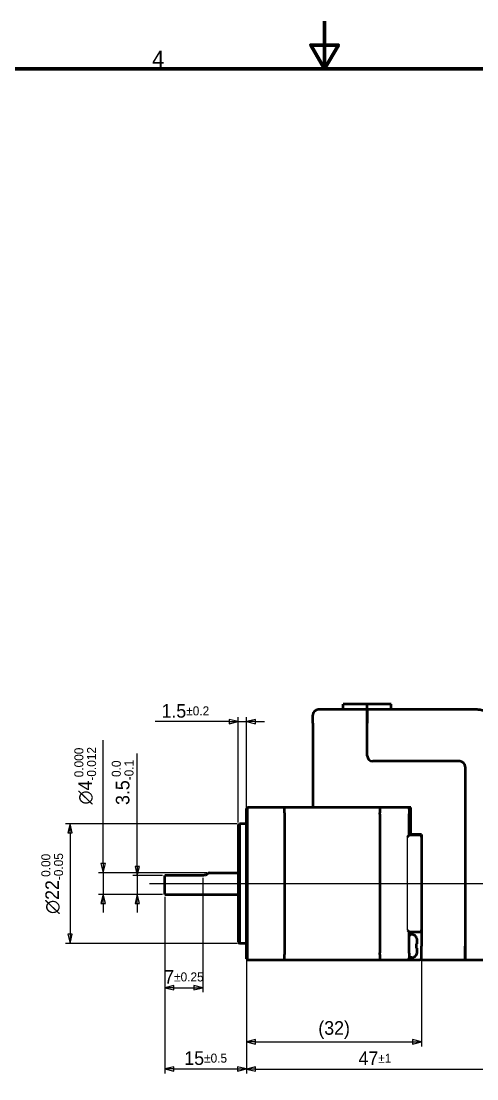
# Model space of a CAD drawing. Header units: millimetres. Extents: x -6 to 1189, y -81 to 254.
# Drawn here: x 122.6 to 206.4, y 59.7 to 254.3 of the extents above; entities that cross this region are included whole.
import ezdxf

# ---------------------------------------------------------------- set-up
doc = ezdxf.new("R2010")
doc.units = ezdxf.units.MM
doc.header["$LTSCALE"] = 0.833333
doc.layers.get('0').update_dxf_attribs({"lineweight": 25})
doc.layers.add('경계(ISO)', color=7, linetype='Continuous', lineweight=70)
doc.layers.add('외형선(ISO)', color=7, linetype='Continuous', lineweight=50)
doc.layers.add('중심선(ISO)', color=1, linetype='Continuous', lineweight=25, true_color=0xff0000)
doc.layers.add('치수(ISO)', color=1, linetype='Continuous', lineweight=25, true_color=0xff0000)
doc.styles.get("Standard").update_dxf_attribs({"font": ''})
doc.styles.add('레이블 문자 (JIS)', font='')
doc.styles.get('Standard').set_extended_font_data('Gulim')
doc.styles.get('레이블 문자 (JIS)').set_extended_font_data('Gulim')
doc.dimstyles.new('복사 대상기본값 (JIS)', dxfattribs={"dimscale": 0.833333, "dimtxt": 3, "dimasz": 2, "dimexe": 1, "dimexo": 0.5, "dimgap": 0.8, "dimtad": 1, "dimdsep": 46, "dimtxsty": '레이블 문자 (JIS)', "dimblk": 'Filled-1', "dimcen": 0.09, "dimdle": 10, "dimclrd": 256, "dimclre": 256, "dimclrt": 256, "dimazin": 2, "dimtfac": 0.666667, "dimtmove": 0, "dimatfit": 3, "dimldrblk": 'OPEN', "dimfxl": 1, "dimtolj": 1, "dimtzin": 0, "dimlwd": -1, "dimlwe": -1, "dimarcsym": 0})

# ---------------------------------------------------------------- blocks, each defined once
blk = doc.blocks.new('Filled-1')
at = {"color": 0}
for p, q in [((0, 0), (-1, 0.25)), ((-1, 0.25), (-1, -0.25)), ((-1, 0), (0, 0)), ((-1, -0.25), (0, 0))]:
    blk.add_line(p, q, dxfattribs=at)
at = {"color": 0, "flags": 128}
blk.add_lwpolyline([(-1, -0.25), (0, 0), (-1, 0.25), (-1, -0.25)], dxfattribs=at)
at = {"color": 0}
blk.add_solid([(-1, -0.25), (0, 0), (-1, 0.25), (-1, -0.25)], dxfattribs=at)
blk = doc.blocks.new('*D18')
at = {"layer": 'Defpoints', "color": 0}
for p in [(196.22, 84.13), (164.02, 82.79), (196.22, 66.51)]:
    blk.add_point(p, dxfattribs=at)
at = {"layer": '치수(ISO)', "color": 7}
for p, q in [((196.22, 83.71), (196.22, 65.67)), ((164.02, 82.38), (164.02, 65.67)), ((165.69, 66.51), (194.55, 66.51))]:
    blk.add_line(p, q, dxfattribs=at)
at = {"layer": '치수(ISO)', "color": 7, "linetype": 'ByBlock', "xscale": 1.666666666666667, "yscale": 1.666666666666667, "zscale": 1.666666666666667, "rotation": 180}
blk.add_blockref('Filled-1', (164.02, 66.51), dxfattribs=at)
at = {"layer": '치수(ISO)', "color": 7, "linetype": 'ByBlock', "xscale": 1.666666666666667, "yscale": 1.666666666666667, "zscale": 1.666666666666667}
blk.add_blockref('Filled-1', (196.22, 66.51), dxfattribs=at)
at = {"layer": '치수(ISO)', "color": 7, "insert": (180.13, 70.32), "char_height": 2.5, "attachment_point": 2, "style": '레이블 문자 (JIS)'}
blk.add_mtext('\\A1;(32)', dxfattribs=at)
blk = doc.blocks.new('_Open')
at = {"color": 0, "linetype": 'ByBlock', "lineweight": -2}
for p, q in [((-1, 0.17), (0, 0)), ((-1, -0.17), (0, 0)), ((0, 0), (-1, 0))]:
    blk.add_line(p, q, dxfattribs=at)
blk = doc.blocks.new('*D19')
at = {"layer": 'Defpoints', "color": 0}
for p in [(211.22, 84.13), (164.02, 81.81), (211.22, 61.51)]:
    blk.add_point(p, dxfattribs=at)
at = {"layer": '치수(ISO)', "color": 7}
for p, q in [((211.22, 83.71), (211.22, 60.67)), ((164.02, 81.39), (164.02, 60.67)), ((165.69, 61.51), (209.55, 61.51))]:
    blk.add_line(p, q, dxfattribs=at)
at = {"layer": '치수(ISO)', "color": 7, "linetype": 'ByBlock', "xscale": 1.666666666666667, "yscale": 1.666666666666667, "zscale": 1.666666666666667, "rotation": 180}
blk.add_blockref('Filled-1', (164.02, 61.51), dxfattribs=at)
at = {"layer": '치수(ISO)', "color": 7, "linetype": 'ByBlock', "xscale": 1.666666666666667, "yscale": 1.666666666666667, "zscale": 1.666666666666667}
blk.add_blockref('Filled-1', (211.22, 61.51), dxfattribs=at)
at = {"layer": '치수(ISO)', "color": 7, "insert": (187.63, 64.74), "char_height": 2.5, "attachment_point": 2, "style": '레이블 문자 (JIS)'}
blk.add_mtext('\\A1;47{\\H1.666667;%%p1}', dxfattribs=at)
blk = doc.blocks.new('*D20')
at = {"layer": 'Defpoints', "color": 0}
for p in [(164.02, 125.42), (164.02, 108.47), (162.52, 106.43)]:
    blk.add_point(p, dxfattribs=at)
at = {"layer": '치수(ISO)', "color": 7}
for p, q in [((160.85, 125.42), (147.26, 125.42)), ((162.52, 106.85), (162.52, 126.25)), ((162.52, 125.42), (164.02, 125.42)), ((164.02, 108.89), (164.02, 126.25)), ((165.69, 125.42), (167.35, 125.42))]:
    blk.add_line(p, q, dxfattribs=at)
at = {"layer": '치수(ISO)', "color": 7, "linetype": 'ByBlock', "xscale": 1.666666666666667, "yscale": 1.666666666666667, "zscale": 1.666666666666667}
blk.add_blockref('Filled-1', (162.52, 125.42), dxfattribs=at)
at = {"layer": '치수(ISO)', "color": 7, "linetype": 'ByBlock', "xscale": 1.666666666666667, "yscale": 1.666666666666667, "zscale": 1.666666666666667, "rotation": 180}
blk.add_blockref('Filled-1', (164.02, 125.42), dxfattribs=at)
at = {"layer": '치수(ISO)', "color": 7, "insert": (152.78, 128.65), "char_height": 2.5, "attachment_point": 2, "style": '레이블 문자 (JIS)'}
blk.add_mtext('\\A1;1.5{\\H1.666667;%%p0.2}', dxfattribs=at)
blk = doc.blocks.new('*D22')
at = {"layer": 'Defpoints', "color": 0}
for p in [(149.02, 93.63), (164.02, 81.81), (164.02, 61.53)]:
    blk.add_point(p, dxfattribs=at)
at = {"layer": '치수(ISO)', "color": 7}
for p, q in [((149.02, 93.21), (149.02, 60.7)), ((164.02, 81.39), (164.02, 60.7)), ((150.69, 61.53), (162.35, 61.53))]:
    blk.add_line(p, q, dxfattribs=at)
at = {"layer": '치수(ISO)', "color": 7, "linetype": 'ByBlock', "xscale": 1.666666666666667, "yscale": 1.666666666666667, "zscale": 1.666666666666667, "rotation": 180}
blk.add_blockref('Filled-1', (149.02, 61.53), dxfattribs=at)
at = {"layer": '치수(ISO)', "color": 7, "linetype": 'ByBlock', "xscale": 1.666666666666667, "yscale": 1.666666666666667, "zscale": 1.666666666666667}
blk.add_blockref('Filled-1', (164.02, 61.53), dxfattribs=at)
at = {"layer": '치수(ISO)', "color": 7, "insert": (156.52, 64.77), "char_height": 2.5, "attachment_point": 2, "style": '레이블 문자 (JIS)'}
blk.add_mtext('\\A1;15{\\H1.666667;%%p0.5}', dxfattribs=at)
blk = doc.blocks.new('*D23')
at = {"layer": 'Defpoints', "color": 0}
for p in [(162.72, 106.63), (131.58, 84.63), (162.72, 84.63)]:
    blk.add_point(p, dxfattribs=at)
at = {"layer": '치수(ISO)', "color": 7}
for p, q in [((162.3, 106.63), (130.75, 106.63)), ((131.58, 104.96), (131.58, 86.3)), ((162.3, 84.63), (130.75, 84.63))]:
    blk.add_line(p, q, dxfattribs=at)
at = {"layer": '치수(ISO)', "color": 7, "linetype": 'ByBlock', "xscale": 1.666666666666667, "yscale": 1.666666666666667, "zscale": 1.666666666666667}
for p, rotation in [((131.58, 106.63), 90), ((131.58, 84.63), 270)]:
    blk.add_blockref('Filled-1', p, dxfattribs=dict(at, rotation=rotation))
at = {"layer": '치수(ISO)', "color": 7, "insert": (126.3, 95.63), "char_height": 2.5, "attachment_point": 2, "rotation": 90, "style": '레이블 문자 (JIS)'}
blk.add_mtext('\\A1;{\\fAIGDT|b0|i0;\\ln}\\fGulim|b0|i0;22{\\H1.666667;\\S 0.00^ -0.05;}', dxfattribs=at)
blk = doc.blocks.new('*D24')
at = {"layer": 'Defpoints', "color": 0}
for p in [(157.14, 97.63), (137.66, 93.63), (149.02, 93.63)]:
    blk.add_point(p, dxfattribs=at)
at = {"layer": '치수(ISO)', "color": 7}
for p, q in [((137.66, 99.3), (137.66, 122.04)), ((156.72, 97.63), (136.83, 97.63)), ((137.66, 97.63), (137.66, 93.63)), ((148.6, 93.63), (136.83, 93.63)), ((137.66, 91.96), (137.66, 90.3))]:
    blk.add_line(p, q, dxfattribs=at)
at = {"layer": '치수(ISO)', "color": 7, "linetype": 'ByBlock', "xscale": 1.666666666666667, "yscale": 1.666666666666667, "zscale": 1.666666666666667}
for p, rotation in [((137.66, 97.63), 270), ((137.66, 93.63), 90)]:
    blk.add_blockref('Filled-1', p, dxfattribs=dict(at, rotation=rotation))
at = {"layer": '치수(ISO)', "color": 7, "insert": (132.37, 115.46), "char_height": 2.5, "attachment_point": 2, "rotation": 90, "style": '레이블 문자 (JIS)'}
blk.add_mtext('\\A1;{\\fAIGDT|b0|i0;\\ln}\\fGulim|b0|i0;4{\\H1.666667;\\S 0.000^ -0.012;}', dxfattribs=at)
blk = doc.blocks.new('*D25')
at = {"layer": 'Defpoints', "color": 0}
for p in [(149.02, 97.13), (143.95, 93.63), (149.02, 93.63)]:
    blk.add_point(p, dxfattribs=at)
at = {"layer": '치수(ISO)', "color": 7}
for p, q in [((143.95, 98.8), (143.95, 119.55)), ((148.6, 97.13), (143.12, 97.13)), ((143.95, 97.13), (143.95, 93.63)), ((148.6, 93.63), (143.12, 93.63)), ((143.95, 91.96), (143.95, 90.3))]:
    blk.add_line(p, q, dxfattribs=at)
at = {"layer": '치수(ISO)', "color": 7, "linetype": 'ByBlock', "xscale": 1.666666666666667, "yscale": 1.666666666666667, "zscale": 1.666666666666667}
for p, rotation in [((143.95, 97.13), 270), ((143.95, 93.63), 90)]:
    blk.add_blockref('Filled-1', p, dxfattribs=dict(at, rotation=rotation))
at = {"layer": '치수(ISO)', "color": 7, "insert": (139.25, 114.24), "char_height": 2.5, "attachment_point": 2, "rotation": 90, "style": '레이블 문자 (JIS)'}
blk.add_mtext('\\A1;3.5{\\H1.666667;\\S 0.0^ -0.1;}', dxfattribs=at)
blk = doc.blocks.new('*D26')
at = {"layer": 'Defpoints', "color": 0}
for p in [(156.02, 97.13), (149.02, 93.63), (156.02, 76.48)]:
    blk.add_point(p, dxfattribs=at)
at = {"layer": '치수(ISO)', "color": 7}
for p, q in [((156.02, 96.71), (156.02, 75.64)), ((149.02, 93.21), (149.02, 75.64)), ((150.69, 76.48), (154.35, 76.48))]:
    blk.add_line(p, q, dxfattribs=at)
at = {"layer": '치수(ISO)', "color": 7, "linetype": 'ByBlock', "xscale": 1.666666666666667, "yscale": 1.666666666666667, "zscale": 1.666666666666667, "rotation": 180}
blk.add_blockref('Filled-1', (149.02, 76.48), dxfattribs=at)
at = {"layer": '치수(ISO)', "color": 7, "linetype": 'ByBlock', "xscale": 1.666666666666667, "yscale": 1.666666666666667, "zscale": 1.666666666666667}
blk.add_blockref('Filled-1', (156.02, 76.48), dxfattribs=at)
at = {"layer": '치수(ISO)', "color": 7, "insert": (152.52, 79.71), "char_height": 2.5, "attachment_point": 2, "style": '레이블 문자 (JIS)'}
blk.add_mtext('\\A1;7{\\H1.666667;%%p0.25}', dxfattribs=at)
blk = doc.blocks.new('경계 Default Border')
at = {"layer": '경계(ISO)', "flags": 128}
for points in [[(210, 297), (210, 287), (207.11, 292), (212.89, 292), (210, 287)], [(10, 10), (10, 287), (410, 287), (410, 10), (10, 10)]]:
    blk.add_lwpolyline(points, dxfattribs=at)
at = {"layer": '경계(ISO)', "insert": (173.88, 287.32), "char_height": 3.5, "attachment_point": 7}
blk.add_mtext('4', dxfattribs=at)

msp = doc.modelspace()

# ---------------------------------------------------------------- linework, layer by layer
msp.add_line((193.621, 87.031), (193.621, 104.231))
at = {"layer": '외형선(ISO)', "color": 7}
for p, q in [((186.221, 128.631), (181.821, 128.631)), ((181.821, 127.631), (181.821, 128.631)), ((186.221, 127.631), (186.221, 128.631)), ((190.621, 128.631), (186.221, 128.631)), ((186.221, 127.631), (186.221, 128.631)), ((190.621, 127.631), (190.621, 128.631)), ((176.221, 125.131), (176.221, 126.631)), ((186.221, 127.631), (177.221, 127.631)), ((186.221, 127.631), (186.221, 125.131)), ((186.221, 125.131), (186.221, 127.631)), ((206.221, 127.631), (186.221, 127.631)), ((176.221, 125.131), (176.221, 109.631)), ((186.221, 119.131), (186.221, 125.131)), ((186.221, 119.131), (186.221, 125.131)), ((203.221, 118.131), (187.221, 118.131)), ((203.221, 118.131), (187.221, 118.131)), ((204.221, 117.131), (204.221, 84.131)), ((204.221, 117.131), (204.221, 84.131)), ((164.19, 109.621), (164.021, 109.451)), ((164.021, 108.469), (164.021, 109.451)), ((164.19, 109.621), (164.221, 109.651)), ((170.921, 109.651), (164.221, 109.651)), ((164.221, 108.669), (164.221, 109.534)), ((176.221, 109.651), (171.021, 109.651)), ((171.021, 109.651), (171.021, 109.534)), ((171.021, 108.669), (171.021, 109.534)), ((177.221, 109.631), (176.221, 109.631)), ((194.221, 109.631), (177.221, 109.631)), ((188.521, 109.534), (188.521, 109.631)), ((188.521, 109.534), (188.521, 108.669)), ((193.921, 109.322), (193.921, 109.351)), ((193.921, 109.322), (193.921, 108.457)), ((194.221, 104.631), (194.221, 109.631)), ((164.19, 108.54), (164.021, 108.469)), ((164.021, 82.794), (164.021, 108.469)), ((164.221, 82.876), (164.221, 108.387)), ((171.021, 108.669), (171.021, 108.386)), ((171.021, 108.386), (171.021, 82.877)), ((188.521, 108.386), (188.521, 108.669)), ((188.521, 108.386), (188.521, 82.877)), ((193.921, 108.387), (193.921, 108.457)), ((193.921, 104.531), (193.921, 108.387)), ((162.521, 106.431), (162.721, 106.631)), ((162.521, 106.431), (162.521, 84.831)), ((162.721, 106.631), (162.721, 84.631)), ((164.021, 106.631), (162.721, 106.631)), ((193.621, 104.231), (193.921, 104.531)), ((195.921, 104.531), (193.921, 104.531)), ((196.221, 104.631), (194.221, 104.631)), ((196.221, 104.631), (196.221, 84.131)), ((157.139, 97.631), (162.521, 97.631)), ((156.021, 97.131), (149.021, 97.131)), ((149.021, 93.631), (149.021, 97.131)), ((149.021, 93.631), (162.521, 93.631)), ((193.621, 87.031), (193.921, 86.731)), ((193.921, 86.731), (195.921, 86.731)), ((193.921, 82.876), (193.921, 86.731)), ((194.421, 86.231), (194.221, 86.231)), ((195.221, 85.831), (195.221, 85.784)), ((162.521, 84.831), (162.721, 84.631)), ((164.021, 84.631), (162.721, 84.631)), ((195.221, 84.531), (195.221, 83.731)), ((195.221, 84.531), (195.421, 84.531)), ((195.421, 83.731), (195.221, 83.731)), ((195.421, 84.531), (195.421, 85.156)), ((195.421, 83.107), (195.421, 83.731)), ((196.221, 81.631), (196.221, 84.131)), ((204.221, 84.131), (204.221, 81.631)), ((204.221, 81.631), (204.221, 84.131)), ((164.19, 82.723), (164.021, 82.794)), ((164.021, 81.811), (164.021, 82.794)), ((164.021, 81.811), (164.19, 81.642)), ((164.221, 81.729), (164.221, 82.594)), ((171.021, 82.877), (171.021, 82.594)), ((171.021, 81.729), (171.021, 82.594)), ((171.021, 81.729), (171.021, 81.611)), ((188.521, 82.594), (188.521, 82.877)), ((188.521, 82.594), (188.521, 81.729)), ((188.521, 81.611), (188.521, 81.729)), ((193.921, 82.806), (193.921, 82.876)), ((193.921, 82.806), (193.921, 81.941)), ((193.921, 81.911), (193.921, 81.941)), ((194.421, 82.031), (194.221, 82.031)), ((195.221, 82.479), (195.221, 82.431)), ((164.221, 81.611), (164.19, 81.642)), ((164.221, 81.611), (170.921, 81.611)), ((171.021, 81.611), (188.521, 81.611)), ((188.621, 81.611), (193.621, 81.611)), ((193.621, 81.611), (195.921, 81.611)), ((196.221, 81.631), (196.029, 81.631)), ((196.221, 81.631), (204.221, 81.631)), ((204.221, 81.631), (210.221, 81.631))]:
    msp.add_line(p, q, dxfattribs=at)
for centre, radius, start, end in [((177.221, 126.631), 1, 90, 180), ((187.221, 119.131), 1, 180, 270), ((187.221, 119.131), 1, 180, 270), ((203.221, 117.131), 1, 0, 90), ((203.221, 117.131), 1, 0, 90), ((170.921, 109.351), 0.3, 70.52878, 90), ((193.621, 109.351), 0.3, 0, 68.96053), ((194.221, 108.931), 0.3, 90, 180), ((163.821, 108.387), 0.4, 0, 22.5), ((194.221, 105.331), 0.3, 180, 270), ((195.921, 104.231), 0.3, 0, 90), ((194.221, 85.931), 0.3, 90, 180), ((194.421, 85.231), 1, 36.8699, 90), ((195.921, 87.031), 0.3, 270, 0), ((163.821, 82.876), 0.4, 337.5, 0), ((193.621, 81.911), 0.3, 270, 0), ((194.221, 82.331), 0.3, 180, 270), ((194.421, 83.031), 1, 270, 323.1301), ((195.921, 81.911), 0.3, 270, 0), ((170.921, 81.911), 0.3, 270, 289.47122), ((188.621, 81.911), 0.3, 250.52878, 270)]:
    msp.add_arc(centre, radius, start, end, dxfattribs=at)
for centre, major_axis, start_param, end_param in [((163.821, 109.251), (0.37, 0.37), 5.8904862, 6.2831853), ((163.821, 108.387), (0.37, 0.37), 5.4977871, 5.8904862), ((163.821, 82.876), (0.37, -0.37), 0.3926991, 0.7853982), ((163.821, 82.011), (0.37, -0.37), 0, 0.3926991)]:
    msp.add_ellipse(centre, major_axis=major_axis, ratio=0.4142136, start_param=start_param, end_param=end_param, dxfattribs=at)
for points, knots in [([(210.124, 125.756), (210.011, 125.898), (209.89, 126.033), (209.559, 126.365), (209.343, 126.547), (208.957, 126.821), (208.791, 126.925), (208.334, 127.175), (208.041, 127.299), (207.494, 127.474), (207.243, 127.533), (206.733, 127.612), (206.476, 127.631), (206.221, 127.631)], [0, 0, 0, 0, 0.04342933, 0.04342933, 0.11291626, 0.11291626, 0.16301125, 0.16301125, 0.24825374, 0.24825374, 0.31923978, 0.31923978, 0.39113284, 0.39113284, 0.39113284, 0.39113284]), ([(157.139, 97.631), (157.139, 97.631), (157.121, 97.611), (157.039, 97.529), (156.974, 97.468), (156.817, 97.357), (156.713, 97.296), (156.529, 97.217), (156.433, 97.185), (156.229, 97.142), (156.121, 97.131), (156.021, 97.131)], [0.38882359, 0.38882359, 0.38882359, 0.38882359, 0.43691154, 0.43691154, 0.48499948, 0.48499948, 0.52326573, 0.52326573, 0.55325056, 0.55325056, 0.58323539, 0.58323539, 0.58323539, 0.58323539]), ([(195.421, 85.156), (195.421, 85.287), (195.392, 85.442), (195.314, 85.636), (195.27, 85.714), (195.221, 85.784)], [-0.403457103, -0.403457103, -0.403457103, -0.403457103, -0.364170137, -0.364170137, -0.34046133, -0.34046133, -0.34046133, -0.34046133]), ([(195.221, 82.479), (195.27, 82.549), (195.314, 82.627), (195.392, 82.821), (195.421, 82.976), (195.421, 83.107)], [-0.669037433, -0.669037433, -0.669037433, -0.669037433, -0.645328625, -0.645328625, -0.606041659, -0.606041659, -0.606041659, -0.606041659])]:
    msp.add_open_spline(points, degree=3, knots=knots, dxfattribs=at)
at = {"layer": '중심선(ISO)', "color": 7}
msp.add_line((146.197, 95.631), (215.627, 95.631), dxfattribs=at)

# ---------------------------------------------------------------- block references
at = {"color": 7, "xscale": 0.8778375, "yscale": 0.8778375, "zscale": 0.8778375}
msp.add_blockref('경계 Default Border', (-5.965, -6.439), dxfattribs=at)

# ---------------------------------------------------------------- dimensions: what is measured, and where the dimension line sits
at = {"layer": '치수(ISO)', "color": 7}
for base, p1, p2, override, picture, middle in [((164.021, 125.415), (162.521, 106.431), (164.021, 108.469), {"dimgap": 0.8, "dimdec": 2, "dimclrd": 7, "dimclre": 7, "dimclrt": 7, "dimtol": 1, "dimlim": 0, "dimtp": 0.2, "dimtm": 0.2, "dimtdec": 1, "dimtofl": 1, "dimatfit": 1}, '*D20', (152.782, 125.415)), ((211.221, 61.508), (164.021, 81.811), (211.221, 84.131), {"dimgap": 0.8, "dimdec": 0, "dimclrd": 7, "dimclre": 7, "dimclrt": 7, "dimtol": 1, "dimlim": 0, "dimtp": 1, "dimtm": 1, "dimtdec": 0, "dimtofl": 0, "dimatfit": 1}, '*D19', (187.629, 61.508))]:
    dim = msp.add_linear_dim(base=base, p1=p1, p2=p2, dimstyle='복사 대상기본값 (JIS)', override=override, dxfattribs=at)
    dim.commit()
    dim.dimension.update_dxf_attribs({"geometry": picture, "text_midpoint": middle, "dimtype": 160})
for base, p1, p2, angle, override, picture, middle in [((137.66, 93.631), (157.139, 97.631), (149.021, 93.631), 270, {"dimgap": 0.8, "dimdec": 2, "dimclrd": 7, "dimclre": 7, "dimclrt": 7, "dimtol": 1, "dimlim": 0, "dimtp": 0, "dimtm": 0.012, "dimtdec": 3, "dimtofl": 1, "dimatfit": 1}, '*D24', (137.66, 115.461)), ((131.584, 84.631), (162.721, 106.631), (162.721, 84.631), 90, {"dimgap": 0.8, "dimdec": 2, "dimclrd": 7, "dimclre": 7, "dimclrt": 7, "dimtol": 1, "dimlim": 0, "dimtp": 0, "dimtm": 0.05, "dimtdec": 2, "dimtofl": 0, "dimatfit": 1}, '*D23', (131.584, 95.631))]:
    dim = msp.add_linear_dim(base=base, p1=p1, p2=p2, angle=angle, text='{\\fAIGDT|b0|i0;\\ln}\\fGulim|b0|i0;<>', dimstyle='복사 대상기본값 (JIS)', override=override, dxfattribs=at)
    dim.commit()
    dim.dimension.update_dxf_attribs({"geometry": picture, "text_midpoint": middle, "dimtype": 160})
for base, p1, p2, angle, override, picture, middle in [((143.953, 93.631), (149.021, 97.131), (149.021, 93.631), 90, {"dimgap": 0.8, "dimdec": 2, "dimclrd": 7, "dimclre": 7, "dimclrt": 7, "dimtol": 1, "dimlim": 0, "dimtp": 0, "dimtm": 0.1, "dimtdec": 1, "dimtofl": 1, "dimatfit": 1}, '*D25', (143.953, 114.242)), ((156.021, 76.476), (149.021, 93.631), (156.021, 97.131), 180, {"dimgap": 0.8, "dimdec": 2, "dimclrd": 7, "dimclre": 7, "dimclrt": 7, "dimtol": 1, "dimlim": 0, "dimtp": 0.25, "dimtm": 0.25, "dimtdec": 2, "dimtofl": 0, "dimatfit": 1}, '*D26', (152.521, 76.476)), ((164.021, 61.53), (149.021, 93.631), (164.021, 81.811), 180, {"dimgap": 0.8, "dimdec": 1, "dimclrd": 7, "dimclre": 7, "dimclrt": 7, "dimtol": 1, "dimlim": 0, "dimtp": 0.5, "dimtm": 0.5, "dimtdec": 1, "dimtofl": 0, "dimatfit": 1}, '*D22', (156.521, 61.53))]:
    dim = msp.add_linear_dim(base=base, p1=p1, p2=p2, angle=angle, dimstyle='복사 대상기본값 (JIS)', override=override, dxfattribs=at)
    dim.commit()
    dim.dimension.update_dxf_attribs({"geometry": picture, "text_midpoint": middle, "dimtype": 160})
dim = msp.add_linear_dim(base=(196.221, 66.508), p1=(164.021, 82.794), p2=(196.221, 84.131), text='(<>)', dimstyle='복사 대상기본값 (JIS)', override={"dimgap": 0.8, "dimdec": 0, "dimclrd": 7, "dimclre": 7, "dimclrt": 7, "dimtol": 0, "dimlim": 0, "dimtp": 0, "dimtm": 0, "dimtdec": 2, "dimtofl": 0, "dimatfit": 1}, dxfattribs=at)
dim.commit()
dim.dimension.update_dxf_attribs({"geometry": '*D18', "text_midpoint": (180.129, 66.508), "dimtype": 160})

doc.saveas('drawing.dxf')
